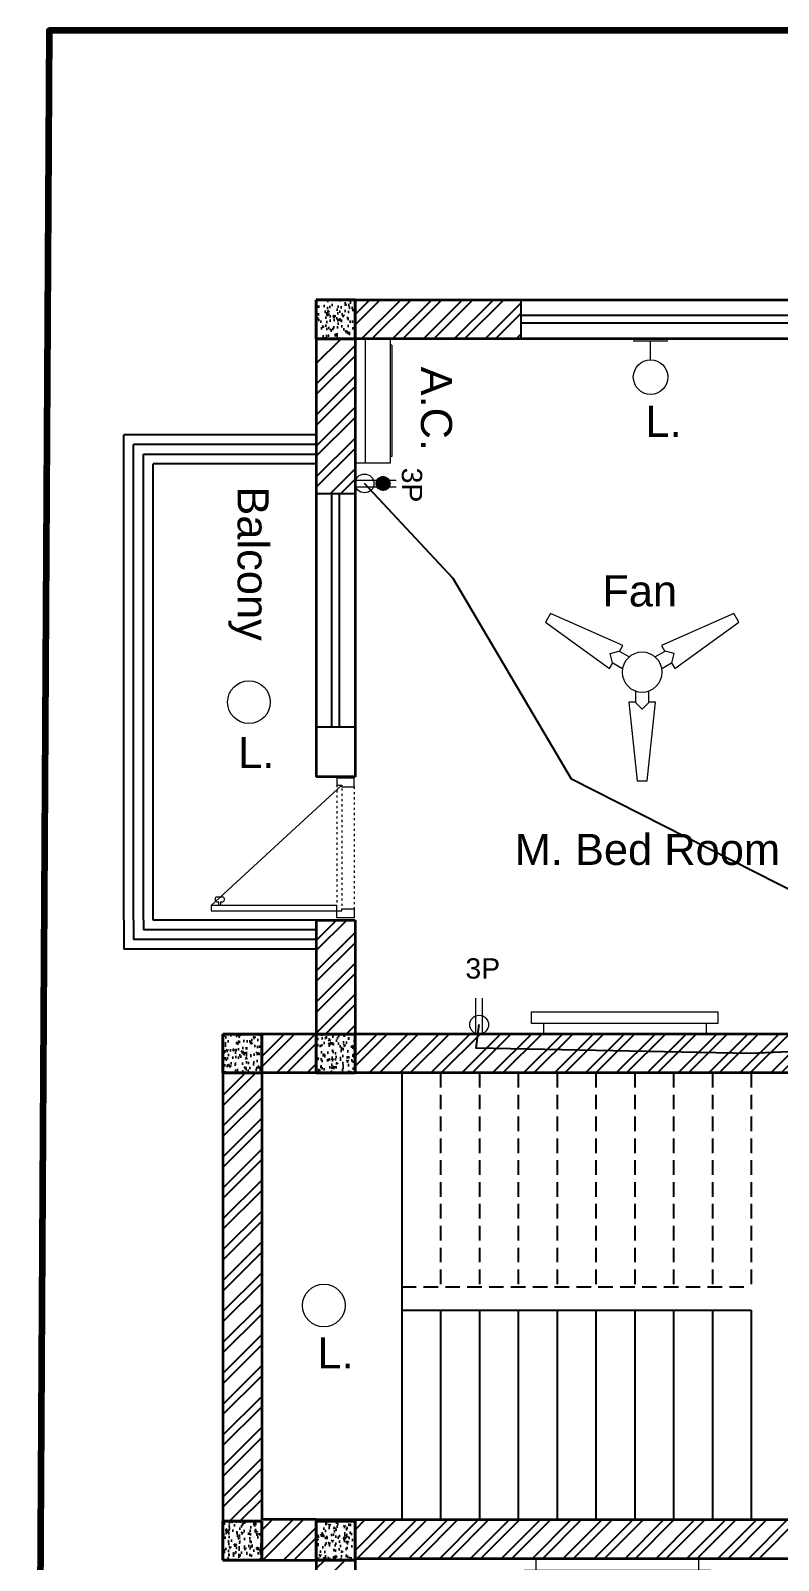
# Model space of a CAD drawing. Header units: inches. Extents: x 4161 to 8381, y 472 to 1500.
# Drawn here: x 6787.7 to 6980.2, y 1101.6 to 1495.5 of the extents above; entities that cross this region are included whole.
import ezdxf

# ---------------------------------------------------------------- set-up
doc = ezdxf.new("R2010")
doc.units = ezdxf.units.IN
doc.header["$MEASUREMENT"] = 0
doc.linetypes.add('ACAD_ISO03W100', pattern=[30, 12, -18])
doc.linetypes.add('HIDDEN', pattern=[0.375, 0.25, -0.125])
doc.layers.get('0').update_dxf_attribs({"lineweight": 35})
for name, color, linetype, lineweight in [('0.Columns', 1, 'Continuous', 35), ('1.Wall', 7, 'Continuous', 35), ('Box', 7, 'Continuous', 15), ('Doors & Furni', 20, 'Continuous', 5), ('E_Elements', 7, 'Continuous', 15), ('E_FITTINGS', 7, 'Continuous', 15)]:
    doc.layers.add(name, color=color, linetype=linetype, lineweight=lineweight)
for name, color, linetype in [('3.Windows', 130, 'Continuous'), ('4.Hatch', 14, 'Continuous'), ('5.Texts', 50, 'Continuous'), ('6.Stairs', 161, 'Continuous'), ('8.Balcony', 90, 'Continuous'), ('Electrical Components', 170, 'Continuous'), ('rod', 252, 'Continuous'), ('Wires', 90, 'Continuous'), ('wood', 20, 'Continuous')]:
    doc.layers.add(name, color=color, linetype=linetype)
doc.styles.get("Standard").update_dxf_attribs({"font": 'arial.ttf'})

# ---------------------------------------------------------------- blocks, each defined once
blk = doc.blocks.new('window6')
at = {"layer": '3.Windows', "color": 141, "true_color": 0xadddf7}
for p, q in [((4180.67, 1736.78), (4108.67, 1736.78)), ((4180.67, 1734.78), (4108.67, 1734.78))]:
    blk.add_line(p, q, dxfattribs=at)
at = {"layer": '3.Windows'}
blk.add_lwpolyline([(4180.67, 1740.78), (4108.67, 1740.78), (4108.67, 1730.78), (4180.67, 1730.78)], close=True, dxfattribs=at)
blk = doc.blocks.new('Dd2')
at = {"layer": 'rod', "lineweight": 13}
blk.add_lwpolyline([(-36.5, 41), (-2, 3.5)], dxfattribs=at)
blk.add_lwpolyline([(-36.5, 38.75), (-35.5, 38.75), (-35.5, 39.25, -0.414214), (-35, 39.75), (-34.5, 39.75, -0.414214), (-34, 39.25), (-34, 37.75, -0.414214), (-34.5, 37.25), (-35, 37.25, -0.414214), (-35.5, 37.75), (-35.5, 38.25), (-36.5, 38.25)], format="xyb", dxfattribs=at)
at = {"layer": 'rod', "linetype": 'ACAD_ISO03W100', "lineweight": 13, "ltscale": 0.05}
for points in [[(-2, 5), (-36.5, 5)], [(-3, 3.5), (-37.5, 3.5)], [(-2.5, 0), (-37.5, 0)]]:
    blk.add_lwpolyline(points, dxfattribs=at)
at = {"layer": 'wood', "lineweight": 13}
for points in [[(-36.5, 41), (-38, 41), (-38, 5), (-36.5, 5)], [(-40, 0), (-40, 5), (-38, 5), (-38, 3.5), (-37.5, 3.5), (-37.5, 0)], [(0, 0), (0, 5), (-2, 5), (-2, 3.5), (-2.5, 3.5), (-2.5, 0)]]:
    blk.add_lwpolyline(points, close=True, dxfattribs=at)
blk = doc.blocks.new('Hatch')
at = {"layer": '4.Hatch', "color": 244, "linetype": 'Continuous', "true_color": 0x991b1e}
for p, q in [((3054.72, 1312.58), (3058.45, 1316.31)), ((3054.72, 1309.93), (3061.1, 1316.31)), ((3056.4, 1306.31), (3066.4, 1316.31)), ((3059.05, 1306.31), (3069.05, 1316.31)), ((3064.36, 1306.31), (3074.36, 1316.31)), ((3067.01, 1306.31), (3077.01, 1316.31)), ((3072.31, 1306.31), (3082.31, 1316.31)), ((3074.96, 1306.31), (3084.96, 1316.31)), ((3080.27, 1306.31), (3090.27, 1316.31)), ((3082.92, 1306.31), (3092.92, 1316.31)), ((3088.22, 1306.31), (3097.38, 1315.47)), ((3090.87, 1306.31), (3097.38, 1312.82)), ((3044.72, 1299.93), (3051.1, 1306.31)), ((3044.72, 1294.63), (3054.72, 1304.63)), ((3096.18, 1306.31), (3097.38, 1307.52)), ((3044.72, 1291.98), (3054.72, 1301.98)), ((3044.72, 1286.67), (3054.72, 1296.67)), ((3044.72, 1284.02), (3054.72, 1294.02)), ((3044.72, 1278.72), (3054.72, 1288.72)), ((3044.72, 1276.07), (3054.72, 1286.07)), ((3044.72, 1270.76), (3054.72, 1280.76)), ((3044.72, 1268.11), (3054.72, 1278.11)), ((3048.3, 1266.39), (3054.72, 1272.81)), ((3050.95, 1266.39), (3054.72, 1270.16)), ((3044.72, 1151.44), (3049.92, 1156.64)), ((3044.72, 1148.79), (3052.57, 1156.64)), ((3044.72, 1143.48), (3054.72, 1153.48)), ((3044.72, 1140.83), (3054.72, 1150.83)), ((3044.72, 1135.53), (3054.72, 1145.53)), ((3044.72, 1132.88), (3054.72, 1142.88)), ((3044.72, 1127.57), (3054.72, 1137.57)), ((3047.11, 1127.31), (3054.72, 1134.92)), ((3030.72, 1121.53), (3036.5, 1127.31)), ((3030.72, 1118.88), (3039.15, 1127.31)), ((3034.46, 1117.31), (3044.46, 1127.31)), ((3052.41, 1127.31), (3054.72, 1129.62)), ((3054.72, 1121.66), (3060.37, 1127.31)), ((3054.72, 1119.01), (3063.02, 1127.31)), ((3058.32, 1117.31), (3068.32, 1127.31)), ((3060.97, 1117.31), (3070.97, 1127.31)), ((3066.28, 1117.31), (3076.28, 1127.31)), ((3068.93, 1117.31), (3078.93, 1127.31)), ((3074.23, 1117.31), (3084.23, 1127.31)), ((3076.88, 1117.31), (3086.88, 1127.31)), ((3082.19, 1117.31), (3092.19, 1127.31)), ((3084.84, 1117.31), (3094.84, 1127.31)), ((3090.14, 1117.31), (3100.14, 1127.31)), ((3092.79, 1117.31), (3102.79, 1127.31)), ((3098.1, 1117.31), (3108.1, 1127.31)), ((3100.75, 1117.31), (3110.75, 1127.31)), ((3106.05, 1117.31), (3116.05, 1127.31)), ((3108.7, 1117.31), (3118.7, 1127.31)), ((3114.01, 1117.31), (3124.01, 1127.31)), ((3116.66, 1117.31), (3126.66, 1127.31)), ((3121.96, 1117.31), (3131.96, 1127.31)), ((3124.61, 1117.31), (3134.61, 1127.31)), ((3129.92, 1117.31), (3139.92, 1127.31)), ((3132.57, 1117.31), (3142.57, 1127.31)), ((3137.87, 1117.31), (3147.87, 1127.31)), ((3140.52, 1117.31), (3150.52, 1127.31)), ((3145.83, 1117.31), (3155.83, 1127.31)), ((3148.48, 1117.31), (3158.48, 1127.31)), ((3153.78, 1117.31), (3163.78, 1127.31)), ((3156.43, 1117.31), (3166.43, 1127.31)), ((3161.74, 1117.31), (3171.74, 1127.31)), ((3164.39, 1117.31), (3174.39, 1127.31)), ((3169.69, 1117.31), (3179.69, 1127.31)), ((3172.34, 1117.31), (3182.34, 1127.31)), ((3177.65, 1117.31), (3187.65, 1127.31)), ((3180.3, 1117.31), (3190.3, 1127.31)), ((3185.6, 1117.31), (3195.6, 1127.31)), ((3188.25, 1117.31), (3198.25, 1127.31)), ((3193.56, 1117.31), (3203.56, 1127.31)), ((3196.21, 1117.31), (3205.72, 1126.82)), ((3037.11, 1117.31), (3044.72, 1124.92)), ((3042.41, 1117.31), (3044.72, 1119.62)), ((3201.51, 1117.31), (3205.72, 1121.52)), ((3204.16, 1117.31), (3205.72, 1118.87)), ((3209.72, 1114.91), (3212.12, 1117.31)), ((3209.72, 1109.61), (3215.72, 1115.61)), ((3209.72, 1106.96), (3215.72, 1112.96)), ((3209.72, 1101.66), (3215.72, 1107.66)), ((3209.72, 1099), (3215.72, 1105)), ((3209.72, 1093.7), (3215.72, 1099.7)), ((3209.72, 1091.05), (3215.72, 1097.05)), ((3213.79, 1089.81), (3215.72, 1091.75))]:
    blk.add_line(p, q, dxfattribs=at)
blk = doc.blocks.new('AC')
at = {"layer": 'E_Elements'}
for p, q in [((5826.63, 1009.16), (5858.63, 1009.16)), ((5826.63, 1000.16), (5826.63, 1009.16)), ((5828.29, 1009.63), (5856.95, 1009.63)), ((5828.29, 1009.63), (5828.29, 1009.16)), ((5856.95, 1009.63), (5856.95, 1009.16)), ((5858.63, 1009.16), (5858.63, 1009.16)), ((5858.63, 1009.16), (5858.63, 1000.16)), ((5826.63, 1002.72), (5858.63, 1002.72)), ((5858.63, 1000.16), (5826.63, 1000.16))]:
    blk.add_line(p, q, dxfattribs=at)
blk = doc.blocks.new('FAN')
at = {"layer": 'E_Elements'}
for p, q in [((-23.57, 15.12), (-24.88, 12.85)), ((-24.88, 12.85), (-8.39, 0.89)), ((-4.97, 6.83), (-23.57, 15.12)), ((23.57, 15.12), (4.97, 6.83)), ((8.39, 0.89), (24.88, 12.85)), ((24.88, 12.85), (23.57, 15.12)), ((-8.26, 4.77), (-5.89, 5.4)), ((-7.62, 2.4), (-8.26, 4.77)), ((-5.82, 5.34), (-4.97, 6.83)), ((-3.34, 3.91), (-5.82, 5.34)), ((5.82, 5.34), (3.34, 3.91)), ((4.97, 6.83), (5.82, 5.34)), ((8.26, 4.77), (5.89, 5.4)), ((7.62, 2.4), (8.26, 4.77)), ((-8.39, 0.89), (-7.54, 2.37)), ((-7.54, 2.37), (-5.06, 0.94)), ((5.06, 0.94), (7.54, 2.37)), ((7.54, 2.37), (8.39, 0.89)), ((-3.43, -7.71), (-1.31, -27.97)), ((-1.71, -7.71), (-3.43, -7.71)), ((-1.73, -7.8), (0, -9.53)), ((-1.71, -4.85), (-1.71, -7.71)), ((0, -9.53), (1.73, -7.8)), ((1.31, -27.97), (3.43, -7.71)), ((1.71, -7.71), (1.71, -4.85)), ((3.43, -7.71), (1.71, -7.71)), ((-1.31, -27.97), (1.31, -27.97))]:
    blk.add_line(p, q, dxfattribs=at)
for start, end in [(360, 180), (180, 0)]:
    blk.add_arc((0, 0), 5.14, start, end, dxfattribs=at)
blk = doc.blocks.new('O')
at = {"layer": 'E_Elements', "ltscale": 4}
for p, q in [((9523.61, 2111.57), (9520.91, 2111.57)), ((9523.61, 2069.68), (9520.91, 2069.68))]:
    blk.add_line(p, q, dxfattribs=at)
at = {"layer": 'E_Elements', "ltscale": 0.01}
blk.add_lwpolyline([(9526.61, 2066.63), (9526.61, 2114.63), (9523.61, 2114.63), (9523.61, 2066.63)], close=True, dxfattribs=at)
blk = doc.blocks.new('A$C482B25E6')
at = {"layer": 'E_FITTINGS'}
for p, q in [((0, 0), (0, 7.1)), ((3.9, 3.55), (0, 3.55))]:
    blk.add_line(p, q, dxfattribs=at)
blk.add_circle((7.45, 3.55), 3.55, dxfattribs=at)
blk = doc.blocks.new('Column2.0')
at = {"layer": '0.Columns', "true_color": 0x991b1e}
h = blk.add_hatch(dxfattribs=at)
h.set_pattern_fill('AR-CONC', color=244, scale=0.54)
h.set_pattern_definition([(50, (868.9964, 332.3348), (3.873205, -0.3388615), [0.405, -4.455]), (355, (868.9964, 332.335), (-0.7492572, 4.0618375), [0.324, -3.564]), (100.45144, (869.319, 332.3066), (3.1239478, 3.722976), [0.344197, -3.7861674]), (46.1842, (868.9964, 333.415), (5.763103, -0.893804), [0.6075, -6.6825]), (96.63564, (869.4767, 333.3403), (5.0471745, 5.2602404), [0.516296, -5.679254]), (351.18416, (868.9964, 333.415), (5.0471745, 5.26024), [0.486, -5.346]), (21, (869.5364, 333.1448), (3.223298, -2.174142), [0.405, -4.455]), (326, (869.5364, 333.145), (1.3139028, 3.9158102), [0.324, -3.564]), (71.45144, (869.805, 332.9636), (4.537201, 1.7416682), [0.344197, -3.7861674]), (37.5, (868.9964, 332.3348), (0.0656632, 1.7976268), [0, -3.5208, 0, -3.618, 0, -3.5775]), (7.5, (868.9964, 332.3348), (1.4205755, 2.1298232), [0, -2.0628, 0, -3.4398, 0, -1.3635]), (327.5, (867.7922, 332.3348), (2.88264116, -0.1217963), [0, -1.35, 0, -4.212, 0, -5.589]), (317.5, (867.2522, 332.3348), (3.1492053, 0.5405669), [0, -1.755, 0, -2.7972, 0, -3.969])])
h.paths.add_polyline_path([(4674.88, 1327.63), (4674.88, 1337.63), (4664.88, 1337.63), (4664.88, 1327.63)])
at = {"layer": '0.Columns', "linetype": 'ACAD_ISO03W100', "lineweight": 40}
for p, q in [((4674.88, 1337.63), (4664.88, 1337.63)), ((4664.88, 1337.63), (4664.88, 1327.63)), ((4674.88, 1327.63), (4674.88, 1337.63)), ((4664.88, 1327.63), (4674.88, 1327.63))]:
    blk.add_line(p, q, dxfattribs=at)
blk = doc.blocks.new('1111111111111111')
at = {"layer": 'E_FITTINGS', "ltscale": 3}
for p, q in [((8001.12, 2853.82), (8010.23, 2853.82)), ((8001.12, 2852.1), (8010.23, 2852.1))]:
    blk.add_line(p, q, dxfattribs=at)
blk.add_circle((8003.38, 2852.96), 2.42, dxfattribs=at)
blk = doc.blocks.new('11111111111111111111')
at = {"layer": 'E_FITTINGS', "ltscale": 0.01}
for p, q in [((8001.12, 2842.19), (8011.51, 2842.19)), ((8001.12, 2840.46), (8011.51, 2840.46))]:
    blk.add_line(p, q, dxfattribs=at)
at = {"layer": 'E_FITTINGS'}
for p, q in [((8006.34, 2841.22), (8007.31, 2842.19)), ((8006.34, 2841.33), (8007.2, 2842.19)), ((8006.35, 2841.12), (8007.42, 2842.19)), ((8006.35, 2841.44), (8007.09, 2842.19)), ((8006.36, 2841.56), (8006.98, 2842.19)), ((8006.37, 2841.02), (8007.53, 2842.19)), ((8006.38, 2840.93), (8007.64, 2842.19)), ((8006.38, 2841.7), (8006.87, 2842.19)), ((8006.41, 2840.84), (8007.75, 2842.19)), ((8006.42, 2841.85), (8006.76, 2842.19)), ((8006.43, 2840.76), (8007.86, 2842.19)), ((8006.46, 2840.67), (8007.97, 2842.19)), ((8006.48, 2842.02), (8006.65, 2842.19)), ((8006.49, 2840.6), (8008.08, 2842.19)), ((8006.53, 2840.52), (8008.19, 2842.19)), ((8006.57, 2840.45), (8006.58, 2840.46)), ((8006.58, 2840.46), (8008.3, 2842.19)), ((8006.6, 2842.25), (8007.21, 2842.86)), ((8006.61, 2840.38), (8006.69, 2840.46)), ((8006.65, 2842.19), (8007.44, 2842.98)), ((8006.65, 2840.31), (8006.8, 2840.46)), ((8006.69, 2840.46), (8008.42, 2842.19)), ((8006.7, 2840.25), (8006.91, 2840.46)), ((8006.75, 2840.19), (8007.02, 2840.46)), ((8006.76, 2842.19), (8007.61, 2843.04)), ((8006.8, 2840.46), (8008.53, 2842.19)), ((8006.8, 2840.13), (8007.13, 2840.46)), ((8006.85, 2840.07), (8007.24, 2840.46)), ((8006.87, 2842.19), (8007.76, 2843.08)), ((8006.91, 2840.46), (8008.64, 2842.19)), ((8006.91, 2840.01), (8007.35, 2840.46)), ((8006.96, 2839.96), (8007.46, 2840.46)), ((8006.98, 2842.19), (8007.9, 2843.1)), ((8007.02, 2840.46), (8008.75, 2842.19)), ((8007.02, 2839.91), (8007.57, 2840.46)), ((8007.09, 2842.19), (8008.02, 2843.11)), ((8007.09, 2839.86), (8007.68, 2840.46)), ((8007.13, 2840.46), (8008.86, 2842.19)), ((8007.15, 2839.82), (8007.79, 2840.46)), ((8007.2, 2842.19), (8008.13, 2843.12)), ((8007.22, 2839.78), (8007.9, 2840.46)), ((8007.24, 2840.46), (8008.97, 2842.19)), ((8007.29, 2839.74), (8008.01, 2840.46)), ((8007.31, 2842.19), (8008.24, 2843.12)), ((8007.35, 2840.46), (8009.08, 2842.19)), ((8007.37, 2839.7), (8008.12, 2840.46)), ((8007.42, 2842.19), (8008.34, 2843.11)), ((8007.44, 2839.67), (8008.23, 2840.46)), ((8007.46, 2840.46), (8009.19, 2842.19)), ((8007.52, 2839.63), (8008.34, 2840.46)), ((8007.53, 2842.19), (8008.44, 2843.09)), ((8007.57, 2840.46), (8009.3, 2842.19)), ((8007.6, 2839.61), (8008.46, 2840.46)), ((8007.64, 2842.19), (8008.53, 2843.07)), ((8007.68, 2840.46), (8009.41, 2842.19)), ((8007.69, 2839.58), (8008.57, 2840.46)), ((8007.75, 2842.19), (8008.62, 2843.05)), ((8007.78, 2839.56), (8008.68, 2840.46)), ((8007.79, 2840.46), (8009.52, 2842.19)), ((8007.86, 2842.19), (8008.7, 2843.03)), ((8007.87, 2839.54), (8008.79, 2840.46)), ((8007.9, 2840.46), (8009.63, 2842.19)), ((8007.97, 2842.19), (8008.79, 2843)), ((8007.97, 2839.53), (8008.9, 2840.46)), ((8008.01, 2840.46), (8009.72, 2842.17)), ((8008.08, 2842.19), (8008.86, 2842.97)), ((8008.08, 2839.53), (8009.01, 2840.46)), ((8008.12, 2840.46), (8009.76, 2842.09)), ((8008.19, 2842.19), (8008.94, 2842.93)), ((8008.19, 2839.53), (8009.12, 2840.46)), ((8008.23, 2840.46), (8009.79, 2842.02)), ((8008.3, 2842.19), (8009.01, 2842.89)), ((8008.3, 2839.53), (8009.23, 2840.46)), ((8008.34, 2840.46), (8009.83, 2841.94)), ((8008.42, 2842.19), (8009.08, 2842.85)), ((8008.43, 2839.55), (8009.34, 2840.46)), ((8008.46, 2840.46), (8009.85, 2841.86)), ((8008.53, 2842.19), (8009.15, 2842.81)), ((8008.57, 2840.46), (8009.88, 2841.77)), ((8008.57, 2839.58), (8009.45, 2840.46)), ((8008.64, 2842.19), (8009.21, 2842.76)), ((8008.68, 2840.46), (8009.9, 2841.68)), ((8008.73, 2839.62), (8009.56, 2840.46)), ((8008.75, 2842.19), (8009.27, 2842.71)), ((8008.79, 2840.46), (8009.92, 2841.59)), ((8008.86, 2842.19), (8009.33, 2842.66)), ((8008.9, 2840.46), (8009.93, 2841.49)), ((8008.91, 2839.7), (8009.67, 2840.46)), ((8008.97, 2842.19), (8009.39, 2842.61)), ((8009.01, 2840.46), (8009.93, 2841.38)), ((8009.08, 2842.19), (8009.45, 2842.55)), ((8009.12, 2840.46), (8009.93, 2841.27)), ((8009.18, 2839.86), (8009.6, 2840.28)), ((8009.19, 2842.19), (8009.5, 2842.5)), ((8009.23, 2840.46), (8009.93, 2841.16)), ((8009.3, 2842.19), (8009.55, 2842.43)), ((8009.34, 2840.46), (8009.91, 2841.03)), ((8009.41, 2842.19), (8009.6, 2842.37)), ((8009.45, 2840.46), (8009.88, 2840.89)), ((8009.52, 2842.19), (8009.64, 2842.31)), ((8009.56, 2840.46), (8009.84, 2840.73)), ((8009.63, 2842.19), (8009.68, 2842.24)), ((8009.67, 2840.46), (8009.76, 2840.55))]:
    blk.add_line(p, q, dxfattribs=at)
at = {"layer": 'E_FITTINGS', "ltscale": 0.01}
blk.add_circle((8003.38, 2841.32), 2.42, dxfattribs=at)
at = {"layer": 'E_FITTINGS'}
blk.add_circle((8008.14, 2841.32), 1.8, dxfattribs=at)
blk = doc.blocks.new('Title Box 2.0')
at = {"lineweight": 100, "ltscale": 0.5}
blk.add_lwpolyline([(4996.97, 684.44), (5689.78, 684.44), (5694.53, 1520.13), (5001.72, 1520.13), (4996.97, 684.44)], dxfattribs=at)

msp = doc.modelspace()

# ---------------------------------------------------------------- linework, layer by layer
at = {"layer": '1.Wall'}
for p, q in [((7026.226, 1426.102), (6861.226, 1426.102)), ((6861.226, 1426.102), (6861.226, 1303.365)), ((7026.226, 1416.102), (6871.226, 1416.102)), ((6871.226, 1416.102), (6871.226, 1303.365)), ((6871.226, 1303.365), (6861.226, 1303.365)), ((6861.226, 1266.426), (6861.226, 1237.102)), ((6861.226, 1266.426), (6871.226, 1266.426)), ((6871.226, 1266.426), (6871.226, 1237.102)), ((6861.226, 1237.102), (6837.226, 1237.102)), ((6837.226, 1237.102), (6837.226, 1101.652)), ((7026.226, 1237.102), (6871.226, 1237.102)), ((6861.226, 1227.102), (6847.226, 1227.102)), ((6861.226, 1227.102), (6847.226, 1227.102)), ((6847.226, 1227.102), (6847.226, 1112.102)), ((7026.226, 1227.102), (6861.226, 1227.102)), ((6861.226, 1112.102), (6847.226, 1112.102)), ((6861.226, 1112.102), (7026.226, 1112.102)), ((6837.226, 1101.652), (6861.226, 1101.652)), ((6861.226, 1101.652), (6861.226, 946.102)), ((6871.226, 1102.102), (7026.226, 1102.102)), ((6871.226, 1102.102), (6871.226, 956.102))]:
    msp.add_line(p, q, dxfattribs=at)
at = {"layer": '3.Windows'}
for p, q in [((6871.226, 1376.18), (6861.226, 1376.18)), ((6861.226, 1376.18), (6861.226, 1316.18)), ((6871.226, 1316.18), (6871.226, 1376.18)), ((6861.226, 1316.18), (6871.226, 1316.18))]:
    msp.add_line(p, q, dxfattribs=at)
at = {"layer": '3.Windows', "color": 141, "true_color": 0xadddf7}
for p, q in [((6865.226, 1316.18), (6865.226, 1376.18)), ((6867.226, 1316.18), (6867.226, 1376.18))]:
    msp.add_line(p, q, dxfattribs=at)
at = {"layer": '4.Hatch', "color": 244, "linetype": 'Continuous', "true_color": 0x991b1e}
for p, q in [((6847.226, 1236.621), (6847.707, 1237.102)), ((6871.226, 1236.756), (6871.572, 1237.102)), ((6837.226, 1221.318), (6843.011, 1227.102)), ((6837.226, 1226.621), (6837.707, 1227.102)), ((6837.226, 1218.666), (6845.662, 1227.102)), ((6837.226, 1213.363), (6847.226, 1223.363)), ((6837.226, 1210.711), (6847.226, 1220.711)), ((6837.226, 1205.408), (6847.226, 1215.408)), ((6837.226, 1202.756), (6847.226, 1212.756)), ((6837.226, 1197.453), (6847.226, 1207.453)), ((6837.226, 1194.801), (6847.226, 1204.801)), ((6837.226, 1189.498), (6847.226, 1199.498)), ((6837.226, 1186.846), (6847.226, 1196.846)), ((6837.226, 1181.543), (6847.226, 1191.543)), ((6837.226, 1178.891), (6847.226, 1188.891)), ((6837.226, 1173.588), (6847.226, 1183.588)), ((6837.226, 1170.936), (6847.226, 1180.936)), ((6837.226, 1165.633), (6847.226, 1175.633)), ((6837.226, 1162.982), (6847.226, 1172.982)), ((6837.226, 1157.678), (6847.226, 1167.678)), ((6837.226, 1155.027), (6847.226, 1165.027)), ((6837.226, 1149.723), (6847.226, 1159.723)), ((6837.226, 1147.072), (6847.226, 1157.072)), ((6837.226, 1141.768), (6847.226, 1151.768)), ((6837.226, 1139.117), (6847.226, 1149.117)), ((6837.226, 1133.813), (6847.226, 1143.813)), ((6837.226, 1131.162), (6847.226, 1141.162)), ((6837.226, 1125.858), (6847.226, 1135.858)), ((6837.226, 1123.207), (6847.226, 1133.207)), ((6837.226, 1117.903), (6847.226, 1127.903)), ((6837.226, 1115.252), (6847.226, 1125.252)), ((6838.93, 1111.652), (6847.226, 1119.949)), ((6841.581, 1111.652), (6847.226, 1117.297)), ((6846.885, 1111.652), (6847.335, 1112.102)), ((6847.226, 1104.039), (6855.29, 1112.102)), ((6847.226, 1109.342), (6849.987, 1112.102)), ((6847.491, 1101.652), (6857.942, 1112.102)), ((6862.795, 1111.652), (6863.245, 1112.102)), ((6865.446, 1111.652), (6865.897, 1112.102)), ((6870.75, 1111.652), (6871.2, 1112.102)), ((6871.226, 1104.174), (6879.155, 1112.102)), ((6871.226, 1109.477), (6873.852, 1112.102)), ((6871.806, 1102.102), (6881.806, 1112.102)), ((6877.11, 1102.102), (6887.11, 1112.102)), ((6879.761, 1102.102), (6889.761, 1112.102)), ((6885.065, 1102.102), (6895.065, 1112.102)), ((6887.716, 1102.102), (6897.716, 1112.102)), ((6893.02, 1102.102), (6903.02, 1112.102)), ((6895.671, 1102.102), (6905.671, 1112.102)), ((6900.975, 1102.102), (6910.975, 1112.102)), ((6903.626, 1102.102), (6913.626, 1112.102)), ((6908.93, 1102.102), (6918.93, 1112.102)), ((6911.581, 1102.102), (6921.581, 1112.102)), ((6916.885, 1102.102), (6926.885, 1112.102)), ((6919.536, 1102.102), (6929.536, 1112.102)), ((6924.839, 1102.102), (6934.839, 1112.102)), ((6927.491, 1102.102), (6937.491, 1112.102)), ((6932.794, 1102.102), (6942.794, 1112.102)), ((6935.446, 1102.102), (6945.446, 1112.102)), ((6940.749, 1102.102), (6950.749, 1112.102)), ((6943.401, 1102.102), (6953.401, 1112.102)), ((6948.704, 1102.102), (6958.704, 1112.102)), ((6951.356, 1102.102), (6961.356, 1112.102)), ((6956.659, 1102.102), (6966.659, 1112.102)), ((6959.311, 1102.102), (6969.311, 1112.102)), ((6964.614, 1102.102), (6974.614, 1112.102)), ((6967.266, 1102.102), (6977.266, 1112.102)), ((6972.569, 1102.102), (6982.569, 1112.102)), ((6975.221, 1102.102), (6985.221, 1112.102)), ((6852.795, 1101.652), (6861.226, 1110.084)), ((6855.446, 1101.652), (6861.226, 1107.432)), ((6860.75, 1101.652), (6861.226, 1102.129)), ((6861.226, 1094.174), (6868.705, 1101.652)), ((6861.226, 1099.477), (6863.401, 1101.652))]:
    msp.add_line(p, q, dxfattribs=at)
at = {"layer": '6.Stairs', "linetype": 'Continuous', "ltscale": 15}
msp.add_line((6883.226, 1227.102), (6883.226, 1172.032), dxfattribs=at)
at = {"layer": '6.Stairs', "linetype": 'HIDDEN', "ltscale": 15}
for p, q in [((6893.226, 1227.102), (6893.226, 1172.032)), ((6903.226, 1227.102), (6903.226, 1172.032)), ((6913.226, 1227.102), (6913.226, 1172.032)), ((6923.226, 1227.102), (6923.226, 1172.032)), ((6933.226, 1227.102), (6933.226, 1172.032)), ((6943.226, 1227.102), (6943.226, 1172.032)), ((6953.226, 1227.102), (6953.226, 1172.032)), ((6963.226, 1227.102), (6963.226, 1172.032)), ((6973.226, 1227.102), (6973.226, 1172.032)), ((6883.226, 1172.032), (6973.226, 1172.032))]:
    msp.add_line(p, q, dxfattribs=at)
at = {"layer": '6.Stairs'}
for p, q in [((6883.226, 1172.032), (6883.226, 1166.032)), ((6883.226, 1166.032), (6883.226, 1112.102)), ((6883.226, 1166.032), (6973.226, 1166.032)), ((6893.226, 1166.032), (6893.226, 1112.102)), ((6903.226, 1166.032), (6903.226, 1112.102)), ((6913.226, 1166.032), (6913.226, 1112.102)), ((6923.226, 1166.032), (6923.226, 1112.102)), ((6933.226, 1166.032), (6933.226, 1112.102)), ((6943.226, 1166.032), (6943.226, 1112.102)), ((6953.226, 1166.032), (6953.226, 1112.102)), ((6963.226, 1166.032), (6963.226, 1112.102)), ((6973.226, 1166.032), (6973.226, 1112.102))]:
    msp.add_line(p, q, dxfattribs=at)
at = {"layer": '8.Balcony'}
for p, q in [((6819.226, 1391.426), (6811.726, 1391.426)), ((6811.726, 1386.426), (6811.726, 1391.426)), ((6811.726, 1266.426), (6811.726, 1258.926)), ((6819.226, 1258.926), (6811.726, 1258.926))]:
    msp.add_line(p, q, dxfattribs=at)
at = {"layer": '8.Balcony', "linetype": 'Continuous', "ltscale": 15}
for p, q in [((6861.226, 1391.426), (6819.226, 1391.426)), ((6811.726, 1266.426), (6811.726, 1386.426)), ((6819.226, 1266.426), (6819.226, 1383.926)), ((6861.226, 1383.926), (6819.226, 1383.926)), ((6861.226, 1266.426), (6819.226, 1266.426)), ((6861.226, 1258.926), (6819.226, 1258.926))]:
    msp.add_line(p, q, dxfattribs=at)
at = {"layer": '8.Balcony', "color": 116, "true_color": 0x136734}
for p, q in [((6819.226, 1388.926), (6814.226, 1388.926)), ((6814.226, 1386.426), (6814.226, 1388.926)), ((6816.726, 1386.426), (6861.226, 1386.426)), ((6814.226, 1266.426), (6814.226, 1261.426)), ((6816.726, 1266.426), (6816.726, 1263.926)), ((6819.226, 1261.426), (6814.226, 1261.426)), ((6819.226, 1263.926), (6816.726, 1263.926))]:
    msp.add_line(p, q, dxfattribs=at)
at = {"layer": '8.Balcony', "color": 116, "linetype": 'Continuous', "ltscale": 15, "true_color": 0x136734}
for p, q in [((6861.226, 1388.926), (6819.226, 1388.926)), ((6814.226, 1266.426), (6814.226, 1386.426)), ((6816.726, 1266.426), (6816.726, 1386.426)), ((6861.226, 1263.926), (6819.226, 1263.926)), ((6861.226, 1261.426), (6819.226, 1261.426))]:
    msp.add_line(p, q, dxfattribs=at)
at = {"layer": 'E_Elements', "color": 7}
for centre in [(6843.907, 1322.572), (6863.171, 1167.22)]:
    msp.add_circle(centre, 5.5, dxfattribs=at)
at = {"layer": 'Wires', "color": 152, "true_color": 0x2776bb}
for points in [[(7034.681, 1247.217), (7017.718, 1260.98), (6985.975, 1272.782), (6926.971, 1302.738), (6896.502, 1354.437), (6873.673, 1378.87)], [(7034.681, 1247.217), (7014.475, 1233.862), (6972.965, 1232.094), (6902.376, 1233.487), (6903.163, 1239.525)]]:
    msp.add_lwpolyline(points, dxfattribs=at)

# ---------------------------------------------------------------- block references
at = {"layer": '0.Columns'}
for name, p in [('Hatch', (3816.509, 109.789)), ('Column2.0', (2196.344, 88.474)), ('Column2.0', (2172.344, -100.526)), ('Column2.0', (2196.344, -100.526)), ('Column2.0', (2172.344, -225.977)), ('Column2.0', (2196.344, -225.977))]:
    msp.add_blockref(name, p, dxfattribs=at)
at = {"layer": '1.Wall'}
msp.add_blockref('window6', (2805.222, -314.68), dxfattribs=at)
at = {"layer": 'Box'}
msp.add_blockref('Title Box 2.0', (1790.724, -24.667), dxfattribs=at)
at = {"layer": 'Doors & Furni', "xscale": 0.8988819272717369, "yscale": 0.8988819272717369, "zscale": 0.8988819272717369, "rotation": 90.00000000000004}
msp.add_blockref('Dd2', (6870.999, 1303.012), dxfattribs=at)
at = {"layer": 'E_Elements', "color": 7, "true_color": 0xffffff, "rotation": 270}
msp.add_blockref('AC', (5871.065, 7242.737), dxfattribs=at)
at = {"layer": 'E_Elements', "color": 7, "xscale": -1, "rotation": 270}
msp.add_blockref('O', (4850.025, -8283.804), dxfattribs=at)
at = {"layer": 'E_Elements', "color": 7, "rotation": 270}
msp.add_blockref('O', (4848.143, 10622.628), dxfattribs=at)
at = {"layer": 'E_FITTINGS', "color": 7, "xscale": 1.25, "yscale": 1.25, "zscale": 1.25, "rotation": 270}
msp.add_blockref('A$C482B25E6', (6942.86, 1415.557), dxfattribs=at)
at = {"layer": 'E_FITTINGS'}
msp.add_blockref('11111111111111111111', (-1129.707, -1462.452), dxfattribs=at)
at = {"layer": 'E_FITTINGS', "rotation": 89.99999999999999}
msp.add_blockref('1111111111111111', (9756.123, -6763.855), dxfattribs=at)
at = {"layer": 'Electrical Components', "color": 7, "true_color": 0xffffff}
msp.add_blockref('FAN', (6945.125, 1330.293), dxfattribs=at)

# ---------------------------------------------------------------- texts
at = {"layer": '5.Texts', "color": 7, "attachment_point": 1, "rotation": 270}
for s, width, gutter_width, heights, insert, char_height in [('\\pxqc;A.C.', 110.71706, 1, [35.636], (6896.184, 1453.445), 8), ('\\pxqc;3P', 72.40653, 0.654, [23.305], (6888.498, 1414.668), 5.2318)]:
    msp.add_mtext_dynamic_manual_height_columns(s, width=width, gutter_width=gutter_width, heights=heights, dxfattribs=dict(at, insert=insert, char_height=char_height))
at = {"layer": '5.Texts', "color": 7, "attachment_point": 1}
for s, width, gutter_width, heights, insert, char_height in [('\\pxqc;L.', 110.71706, 1, [35.636], (6895.279, 1398.857), 8), ('\\pxqc;Fan', 110.71706, 1, [35.636], (6889.136, 1355.206), 8), ('\\pxqc;L.', 110.71706, 1, [35.636], (6790.43, 1313.615), 8), ('\\pxqc;3P', 72.40653, 0.654, [23.305], (6867.897, 1256.621), 5.2318), ('\\pxqc;L.', 110.71706, 1, [35.636], (6810.84, 1159.028), 8)]:
    msp.add_mtext_dynamic_manual_height_columns(s, width=width, gutter_width=gutter_width, heights=heights, dxfattribs=dict(at, insert=insert, char_height=char_height))
at = {"layer": '5.Texts', "color": 2, "true_color": 0xf1eb1f, "insert": (6848.985, 1413.597), "char_height": 8, "attachment_point": 1, "rotation": 270}
msp.add_mtext_dynamic_manual_height_columns('\\pxqc;Balcony', width=110.71706, gutter_width=1, heights=[35.636], dxfattribs=at)
at = {"layer": '5.Texts', "color": 2, "true_color": 0xf1eb1f, "insert": (6891.115, 1288.65), "char_height": 8, "attachment_point": 1}
msp.add_mtext_dynamic_manual_height_columns('\\pxqc;M. Bed Room', width=110.71706, gutter_width=1, heights=[35.636], dxfattribs=at)

doc.saveas('drawing.dxf')
